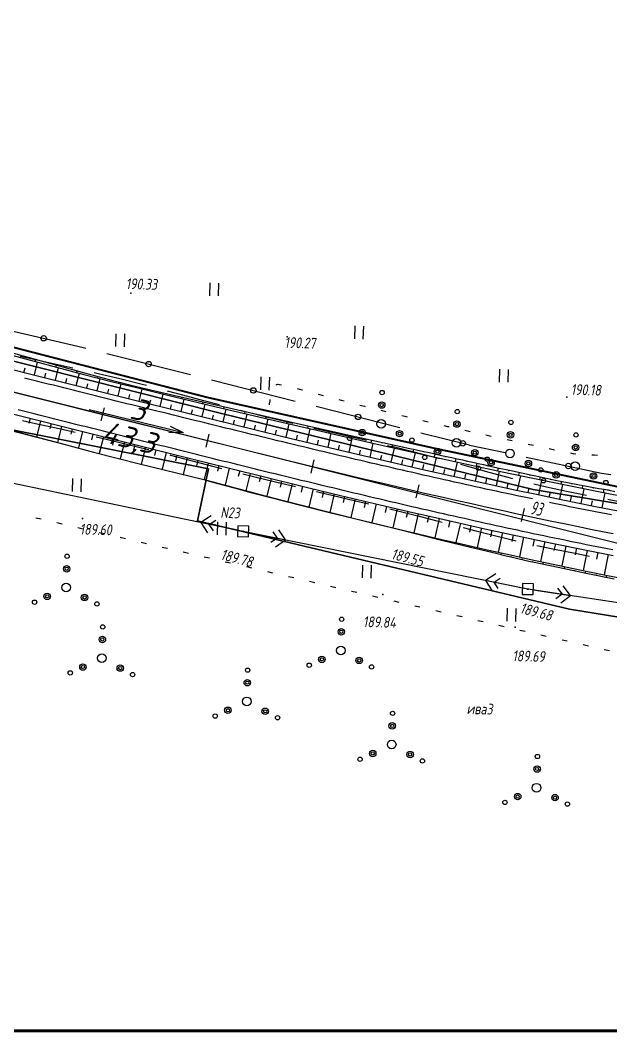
# Paper-space layout 'Лист2' of a CAD drawing. Header units: millimetres. Extents: x -640 to 409, y -3 to 287.
# Drawn here: x -530.8 to -421.4, y 0.9 to 188 of the extents above; entities that cross this region are included whole.
import ezdxf

# ---------------------------------------------------------------- set-up
doc = ezdxf.new("R2010")
doc.units = ezdxf.units.MM
doc.linetypes.add('CONTI', pattern=[0])
for name, color, linetype, lineweight in [('10', 1, 'Continuous', 35), ('КОПИЯ_ОСЬ_13_ОТКОСЫ', 7, 'Continuous', 30), ('КОПИЯ_ОСЬ_ГРАНИЦЫ_ПОЛОС', 7, 'Continuous', 30), ('ОСЬ_ВЕРХ_ПОКРЫТИЯ_ГРАНИЦЫ_ПОЛОС', 7, 'Continuous', 30), ('ОСЬ_ВЕРХ_ПОКРЫТИЯ_ОСЬ', 1, 'Continuous', 30), ('Уклоны ПЧ', 5, 'Continuous', 30)]:
    doc.layers.add(name, color=color, linetype=linetype, lineweight=lineweight)
for name, color, linetype in [('_Оформление', 7, 'Continuous'), ('_Ростелеком', 6, 'Continuous'), ('NAD_MDEFAULT', 7, 'CONTI'), ('PI_OTDEFAULT', 172, 'CONTI'), ('PI_TTDEFAULT', 5, 'CONTI'), ('PLN_O', 7, 'CONTI'), ('SIT_LDEFAULT', 7, 'CONTI'), ('USLZNDEFAULT', 7, 'CONTI'), ('ZAPSKDEFAULT', 7, 'CONTI'), ('КОПИЯ_ОСЬ_ТАНГЕНСЫ', 1, 'Continuous'), ('ОСЬ_ВЕРХ_ПОКРЫТИЯ_ПИКЕТЫ', 1, 'Continuous')]:
    doc.layers.add(name, color=color, linetype=linetype)
doc.styles.add('eskd', font='isocpeur.ttf', dxfattribs={"width": 1.2, "height": 2})
doc.styles.get("Standard").update_dxf_attribs({"font": 'isocpeui.ttf'})
doc.styles.add('ГОСТ', font='isocpeur.ttf', dxfattribs={"height": 4})
doc.linetypes.add('Связь', pattern='A,12.5,[130,ltypeshp.shx,S=1,R=-30,X=0,Y=0.9],1,[130,ltypeshp.shx,S=1,R=-30,X=0,Y=0.9],1,[130,ltypeshp.shx,S=1,R=-30,X=0,Y=0.9],4.5', length=19)

# ---------------------------------------------------------------- blocks, each defined once
blk = doc.blocks.new('BL_2011')
at = {"color": 0}
for p, q in [((0, 0), (0, 2.4)), ((1.6, 0), (1.6, 2.4))]:
    blk.add_line(p, q, dxfattribs=at)
blk = doc.blocks.new('BL_2010')
at = {"color": 0}
for centre, radius in [((0, 5.78), 0.4), ((0, 3.46), 0.6), ((0, 3.46), 0.3), ((0, 0), 0.8), ((-3.46, -1.74), 0.6), ((-3.46, -1.74), 0.3), ((3.46, -1.74), 0.6), ((3.46, -1.74), 0.3), ((-5.78, -2.88), 0.4), ((5.78, -2.88), 0.4)]:
    blk.add_circle(centre, radius, dxfattribs=at)
blk = doc.blocks.new('BL_27')
at = {"color": 0}
for p, q in [((1, 1), (-1, 1)), ((-1, 1), (-1, -1)), ((1, -1), (1, 1)), ((-1, -1), (1, -1))]:
    blk.add_line(p, q, dxfattribs=at)
blk.add_circle((0, 0), 0.1, dxfattribs=at)
blk = doc.blocks.new('*U58')
at = {"layer": 'КОПИЯ_ОСЬ_13_ОТКОСЫ'}
for points in [[(0, 0), (0.83, -7.87), (1.02, -9.96), (1.86, -27.85), (2.34, -42.64)], [(0, 0), (0.73, -7.88), (0.89, -9.97), (1.78, -27.85), (2.34, -42.64)], [(0.37, -3.98), (0.42, -3.98)], [(0.55, -5.97), (0.57, -5.97)], [(0.74, -7.97), (0.83, -7.96)], [(0.89, -9.96), (0.92, -9.96)], [(0.99, -11.96), (1.12, -11.95)], [(1.09, -13.96), (1.13, -13.95)], [(1.19, -15.95), (1.3, -15.95)], [(1.29, -17.95), (1.32, -17.95)], [(1.39, -19.95), (1.49, -19.94)], [(1.48, -21.95), (1.52, -21.94)], [(1.58, -23.94), (1.68, -23.94)], [(1.68, -25.94), (1.71, -25.94)], [(1.78, -27.94), (1.86, -27.93)], [(1.86, -29.94), (1.89, -29.94)], [(1.93, -31.94), (1.99, -31.93)], [(2.01, -33.93), (2.03, -33.93)], [(2.09, -35.93), (2.12, -35.93)], [(2.16, -37.93), (2.18, -37.93)], [(2.24, -39.93), (2.26, -39.93)], [(2.32, -41.93), (2.32, -41.93)]]:
    blk.add_lwpolyline(points, dxfattribs=at)
blk = doc.blocks.new('*U59')
at = {"layer": 'КОПИЯ_ОСЬ_13_ОТКОСЫ'}
blk.add_lwpolyline([(0, 0), (0.04, -0.8), (0.06, -1.8)], dxfattribs=at)
blk.add_lwpolyline([(0, 0), (0.04, -0.8), (0.06, -1.8)], dxfattribs=at)
blk = doc.blocks.new('*U60')
at = {"layer": 'КОПИЯ_ОСЬ_13_ОТКОСЫ'}
for points in [[(0, 0), (0.04, -0.8), (0.06, -1.8)], [(0, 0), (0.06, -1.8)]]:
    blk.add_lwpolyline(points, dxfattribs=at)
blk = doc.blocks.new('Стрелка')
at = {"layer": 'Уклоны ПЧ', "ltscale": 2}
for points in [[(-0.02, -0.05), (-0.02, 17.97)], [(-0.02, -0.05), (-0.58, 2.62)], [(-0.02, -0.05), (0.53, 2.62)]]:
    blk.add_lwpolyline(points, dxfattribs=at)

psp = doc.layouts.new('Лист2')

# ---------------------------------------------------------------- linework, layer by layer
at = {"layer": '10'}
for points in [[(155.76, 141.34), (141.62, 139.09), (140.47, 149.17), (88.15, 142.24), (-26.82, 123.3), (-26.31, 113.57), (-97.37, 100.2), (-188.74, 82.9), (-234.81, 79.09), (-245.24, 79.44), (-320.53, 81.96), (-435.81, 101.08), (-493.52, 115.13), (-570.05, 134.4), (-567.93, 143.52), (-601.29, 151.53)], [(-224.96, 59.06), (-224.32, 64.55), (-224.77, 64.61), (-225.41, 59.03), (-234.23, 58.14), (-328.07, 62.53), (-379.16, 70.82), (-377.34, 76.02), (-377.76, 76.17), (-379.62, 70.9), (-429.05, 78.91), (-429.05, 78.91), (-497.96, 95.26), (-495.93, 104.91), (-533.78, 112.44), (-596.38, 130.21), (-605.84, 132.34)], [(-605.84, 132.34), (-596.38, 130.21), (-533.78, 112.44), (-495.93, 104.91), (-497.96, 95.26), (-429.05, 78.91), (-429.05, 78.91), (-379.62, 70.9), (-377.76, 76.17), (-377.34, 76.02), (-379.16, 70.82), (-328.07, 62.53), (-234.23, 58.14), (-225.41, 59.03), (-224.77, 64.61), (-224.32, 64.55), (-224.96, 59.06), (-176.45, 63.92)]]:
    psp.add_lwpolyline(points, dxfattribs=at)
at = {"layer": '_Оформление', "lineweight": 70, "ltscale": 200}
psp.add_lwpolyline([(409.22, 286.78), (-640.2, 286.78), (-640.2, 0.9), (409.22, 0.9)], close=True, dxfattribs=at)
at = {"layer": '_Ростелеком', "color": 5, "linetype": 'Связь', "const_width": 0.35}
psp.add_lwpolyline([(-184.06, 88.92), (-239.6, 82.61), (-274.54, 83.13), (-304.23, 85.6), (-339.2, 89.43), (-381.28, 94.92), (-419.03, 101.37), (-453.53, 108.6), (-496.16, 118.14), (-534.03, 127.92), (-569.25, 137.86), (-601.82, 149.28)], dxfattribs=at)
at = {"layer": 'PI_TTDEFAULT', "color": 5}
for p in [(-510.27, 137.44, 190.34), (-481.34, 129.36, 190.27), (-429.57, 118.15, 190.18), (-519.23, 95.69, 189.6), (-489.49, 93.33, 189.78), (-436.78, 82.65, 189.68), (-463.62, 81.67, 189.84), (-439.12, 75.58, 189.69)]:
    psp.add_point(p, dxfattribs=at)
at = {"layer": 'PLN_O'}
for p, q in [((-534.23, 130.87), (-520.11, 127.63)), ((-520.11, 127.62), (-518.63, 127.25)), ((-514.76, 126.27), (-499.24, 122.36)), ((-495.36, 121.38), (-479.84, 117.46)), ((-475.97, 116.49), (-460.45, 112.57)), ((-456.58, 111.6), (-447.56, 109.33)), ((-447.56, 109.32), (-441, 107.93)), ((-437.1, 107.1), (-423.14, 104.14)), ((-423.15, 104.13), (-421.42, 103.85))]:
    psp.add_line(p, q, dxfattribs=at)
for centre in [(-526.43, 129.08), (-507, 124.31), (-487.6, 119.42), (-468.21, 114.53), (-448.82, 109.64), (-429.28, 105.44)]:
    psp.add_circle(centre, 0.5, dxfattribs=at)
at = {"layer": 'SIT_LDEFAULT', "color": 7}
for p, q in [((-529.35, 125.4), (-530.78, 125.71)), ((-524.95, 124.43), (-529.35, 125.4)), ((-521.01, 123.55), (-524.95, 124.43)), ((-516.35, 122.5), (-517.11, 122.67)), ((-512.33, 121.55), (-516.35, 122.5)), ((-508.43, 120.58), (-512.33, 121.55)), ((-507.39, 120.31), (-508.43, 120.57)), ((-483.38, 120.44), (-483.11, 120.57)), ((-483.11, 120.56), (-482.41, 120.45)), ((-479.51, 119.77), (-478.61, 119.55)), ((-500.66, 118.56), (-503.51, 119.32)), ((-496.77, 117.53), (-500.66, 118.56)), ((-478.61, 119.55), (-478.53, 119.52)), ((-475.63, 118.75), (-474.66, 118.49)), ((-493.86, 116.75), (-496.77, 117.53)), ((-484.62, 116.74), (-484.59, 116.95)), ((-484.59, 116.95), (-484.52, 117.49)), ((-484.52, 117.49), (-484.48, 117.73)), ((-471.76, 117.72), (-471.36, 117.61)), ((-471.35, 117.62), (-470.79, 117.47)), ((-467.89, 116.72), (-467.05, 116.51)), ((-467.05, 116.51), (-466.91, 116.48)), ((-489.03, 115.48), (-489.98, 115.74)), ((-485.17, 114.5), (-489.03, 115.48)), ((-481.27, 113.55), (-485.17, 114.5)), ((-464.02, 115.76), (-463.05, 115.52)), ((-460.13, 114.8), (-459.55, 114.65)), ((-459.55, 114.65), (-459.15, 114.55)), ((-530.36, 113.85), (-527.97, 113.33)), ((-527.97, 113.32), (-523.57, 112.38)), ((-523.57, 112.39), (-520.59, 111.73)), ((-480.28, 113.32), (-481.27, 113.55)), ((-473.32, 111.68), (-476.39, 112.4)), ((-456.22, 113.86), (-455.25, 113.63)), ((-452.34, 112.93), (-451.65, 112.77)), ((-451.64, 112.78), (-451.37, 112.72)), ((-516.69, 110.84), (-515.13, 110.48)), ((-515.13, 110.48), (-511.09, 109.51)), ((-469.37, 110.76), (-473.32, 111.68)), ((-466.65, 110.13), (-469.37, 110.76)), ((-448.44, 112.05), (-447.46, 111.83)), ((-444.53, 111.2), (-443.55, 110.99)), ((-511.09, 109.5), (-507.03, 108.48)), ((-461.69, 108.95), (-462.76, 109.2)), ((-458.06, 108.06), (-461.69, 108.96)), ((-440.63, 110.35), (-439.65, 110.14)), ((-436.72, 109.51), (-436.7, 109.5)), ((-436.7, 109.5), (-435.73, 109.3)), ((-432.81, 108.67), (-431.83, 108.46)), ((-507.03, 108.48), (-506.98, 108.47)), ((-503.1, 107.48), (-502.97, 107.44)), ((-502.97, 107.44), (-498.92, 106.4)), ((-454.51, 107.14), (-458.06, 108.06)), ((-453.05, 106.75), (-454.51, 107.14)), ((-428.88, 107.85), (-428.29, 107.72)), ((-428.29, 107.73), (-427.9, 107.68)), ((-424.92, 107.51), (-424.51, 107.5)), ((-424.51, 107.49), (-423.9, 107.47)), ((-489.49, 93.33), (-546.99, 105.29)), ((-498.92, 106.39), (-494.93, 105.35)), ((-494.92, 105.36), (-493.42, 104.97)), ((-447.46, 105.21), (-449.2, 105.7)), ((-443.93, 104.23), (-447.46, 105.21)), ((-489.55, 103.98), (-487.11, 103.37)), ((-487.11, 103.37), (-483.26, 102.43)), ((-440.4, 103.28), (-443.93, 104.23)), ((-439.55, 103.06), (-440.4, 103.28)), ((-483.26, 102.43), (-479.83, 101.62)), ((-433.3, 101.52), (-435.67, 102.08)), ((-429.62, 100.72), (-433.3, 101.52)), ((-475.94, 100.7), (-475.42, 100.58)), ((-475.42, 100.58), (-471.5, 99.66)), ((-471.51, 99.65), (-467.67, 98.75)), ((-425.9, 99.96), (-429.62, 100.72)), ((-421.69, 99.15), (-421.98, 99.21)), ((-417.55, 98.37), (-421.69, 99.15)), ((-467.67, 98.77), (-466.19, 98.41)), ((-462.31, 97.48), (-460.36, 97.01)), ((-527.87, 95.85), (-526.89, 95.63)), ((-495.43, 96.2), (-497.32, 94.96)), ((-495.76, 94.64), (-494.58, 95.41)), ((-460.36, 97.01), (-456.87, 96.14)), ((-456.87, 96.14), (-453.38, 95.24)), ((-523.97, 94.96), (-523, 94.73)), ((-520.08, 94.05), (-519.1, 93.82)), ((-490.47, 93.54), (-497.32, 94.96)), ((-497.32, 94.96), (-496.08, 93.07)), ((-494.98, 93.46), (-495.76, 94.64)), ((-481.65, 91.75), (-482.9, 93.63)), ((-453.38, 95.24), (-452.62, 95.04)), ((-448.74, 94.03), (-446.42, 93.43)), ((-516.17, 93.14), (-515.2, 92.92)), ((-512.28, 92.24), (-511.3, 92.02)), ((-436.78, 82.65), (-489.49, 93.33)), ((-488.51, 93.13), (-481.65, 91.75)), ((-483.22, 92.06), (-484.39, 91.28)), ((-484, 93.24), (-483.22, 92.06)), ((-483.53, 90.49), (-481.65, 91.75)), ((-446.42, 93.43), (-442.93, 92.55)), ((-442.93, 92.55), (-439.43, 91.7)), ((-439.43, 91.7), (-439.03, 91.61)), ((-508.39, 91.34), (-507.41, 91.11)), ((-504.48, 90.44), (-503.5, 90.21)), ((-435.13, 90.74), (-432.16, 90.11)), ((-432.17, 90.1), (-428.02, 89.29)), ((-500.59, 89.53), (-499.61, 89.31)), ((-496.69, 88.63), (-495.72, 88.41)), ((-428.02, 89.29), (-425.33, 88.77)), ((-492.8, 87.72), (-491.82, 87.5)), ((-488.9, 86.81), (-487.92, 86.58)), ((-485, 85.91), (-484.03, 85.69)), ((-481.11, 85), (-480.13, 84.78)), ((-442.73, 85.49), (-444.62, 84.24)), ((-437.76, 82.85), (-444.62, 84.24)), ((-444.62, 84.24), (-443.37, 82.35)), ((-443.04, 83.92), (-441.87, 84.7)), ((-477.22, 84.1), (-476.24, 83.87)), ((-473.31, 83.19), (-472.34, 82.96)), ((-442.27, 82.74), (-443.04, 83.92)), ((-378.48, 73.83), (-436.78, 82.65)), ((-435.79, 82.5), (-428.87, 81.45)), ((-431.29, 82.83), (-430.45, 81.69)), ((-428.87, 81.45), (-430.21, 83.27)), ((-469.42, 82.28), (-468.44, 82.06)), ((-465.52, 81.38), (-464.55, 81.16)), ((-461.62, 80.48), (-460.64, 80.25)), ((-430.45, 81.69), (-431.58, 80.85)), ((-430.69, 80.11), (-428.87, 81.45)), ((-457.72, 79.58), (-456.75, 79.35)), ((-453.83, 78.68), (-452.85, 78.46)), ((-449.93, 77.78), (-448.96, 77.56)), ((-446.03, 76.87), (-445.05, 76.64)), ((-442.14, 75.97), (-441.16, 75.74)), ((-438.24, 75.07), (-437.26, 74.84)), ((-434.34, 74.17), (-433.37, 73.95)), ((-430.45, 73.27), (-430.41, 73.26)), ((-430.41, 73.26), (-429.47, 73.06)), ((-426.55, 72.38), (-425.57, 72.17)), ((-422.65, 71.5), (-421.67, 71.29))]:
    psp.add_line(p, q, dxfattribs=at)
at = {"layer": 'КОПИЯ_ОСЬ_13_ОТКОСЫ'}
for points in [[(-602.84, 145), (-599.47, 144.17), (-589.1, 141.61), (-560.12, 133.85), (-550.57, 130.81), (-533.28, 126.18), (-518.97, 122.4), (-513.93, 121.09), (-509.27, 119.94), (-502.47, 118.29), (-494.5, 116.4), (-484.49, 114.05), (-475.06, 111.86), (-466.03, 109.79), (-457.28, 107.81), (-451.94, 106.62), (-448.05, 105.77), (-441.24, 104.3), (-436.19, 103.24), (-429.47, 101.86), (-422.75, 100.52), (-418.37, 99.67)], [(-602.84, 145), (-599.47, 144.17), (-589.1, 141.61), (-560.12, 133.85), (-550.57, 130.81), (-533.28, 126.18), (-518.97, 122.4), (-513.93, 121.09), (-509.27, 119.94), (-502.47, 118.29), (-494.5, 116.4), (-484.49, 114.05), (-475.06, 111.86), (-466.03, 109.79), (-457.28, 107.81), (-451.94, 106.62), (-448.05, 105.77), (-441.24, 104.3), (-436.19, 103.24), (-429.47, 101.86), (-422.75, 100.52), (-418.37, 99.67)], [(-603.62, 141.69), (-600.29, 140.86), (-560.84, 130.99), (-551.26, 128.07), (-509.83, 117.7), (-491.39, 113.16), (-482.17, 110.92), (-475.67, 109.36), (-468.09, 107.56), (-462.26, 106.2), (-456.24, 104.82), (-450.6, 103.54), (-444.76, 102.25), (-438.91, 100.99), (-435.5, 100.27), (-430.62, 99.25), (-424.53, 98.02), (-418.42, 96.83)], [(-605.7, 132.93), (-602.47, 132.13), (-563.02, 122.25), (-553.2, 120.31), (-497.03, 106.25), (-486.05, 103.54), (-477.58, 101.47), (-471.45, 99.99), (-464.13, 98.25), (-458.08, 96.84), (-453.88, 95.88), (-448.5, 94.66), (-443.6, 93.58), (-438.7, 92.51), (-432.31, 91.16), (-425.92, 89.84), (-421, 88.86)], [(-533.16, 126.65), (-518.9, 122.69), (-513.88, 121.31), (-509.22, 120.17), (-502.4, 118.57), (-495.59, 116.98), (-485.37, 114.65), (-478.07, 113), (-469.31, 111.05), (-458.61, 108.7), (-457.64, 108.48), (-456.66, 108.27), (-454.72, 107.85), (-453.75, 107.62), (-452.78, 107.41), (-451.81, 107.2), (-450.83, 106.99), (-449.86, 106.76), (-448.89, 106.55), (-447.92, 106.34), (-446.95, 106.13), (-445.98, 105.91), (-445.01, 105.7), (-444.04, 105.49), (-442.1, 105.06), (-440.15, 104.64), (-438.21, 104.22), (-436.27, 103.81), (-435.29, 103.61), (-431.41, 102.78), (-429.46, 102.4), (-428.49, 102.2), (-427.52, 102), (-425.57, 101.62), (-424.59, 101.45), (-423.61, 101.29), (-422.63, 101.13), (-422.36, 101.09), (-422.1, 101.04), (-421.92, 101.01), (-421.74, 100.97), (-420.69, 100.72)], [(-529.89, 125.74), (-529.93, 125.59)], [(-530.09, 122.77), (-529.89, 123.58)], [(-528.15, 122.29), (-527.56, 124.67)], [(-527.96, 125.2), (-528.07, 124.81)], [(-526.03, 124.67), (-526.07, 124.54)], [(-524.27, 121.32), (-523.69, 123.65)], [(-524.11, 124.13), (-524.2, 123.79)], [(-522.18, 123.6), (-522.21, 123.48)], [(-526.21, 121.8), (-526.01, 122.6)], [(-522.33, 120.83), (-522.14, 121.61)], [(-520.39, 120.34), (-519.82, 122.63)], [(-520.25, 123.06), (-520.33, 122.76)], [(-518.32, 122.53), (-518.35, 122.43)], [(-516.51, 119.37), (-515.95, 121.62)], [(-516.4, 122), (-516.46, 121.75)], [(-518.45, 119.86), (-518.26, 120.62)], [(-514.47, 121.47), (-514.49, 121.39)], [(-512.63, 118.4), (-512.07, 120.63)], [(-512.53, 120.98), (-512.58, 120.76)], [(-510.58, 120.51), (-510.6, 120.43)], [(-508.64, 120.04), (-508.7, 119.8)], [(-514.57, 118.89), (-514.38, 119.64)], [(-510.69, 117.92), (-510.5, 118.66)], [(-508.75, 117.43), (-508.2, 119.68)], [(-506.69, 119.58), (-506.71, 119.5)], [(-504.87, 116.48), (-504.31, 118.74)], [(-504.75, 119.12), (-504.81, 118.86)], [(-502.8, 118.66), (-502.82, 118.57)], [(-500.85, 118.21), (-500.92, 117.92)], [(-506.81, 116.96), (-506.62, 117.7)], [(-502.92, 116), (-502.74, 116.75)], [(-500.98, 115.52), (-500.42, 117.8)], [(-498.9, 117.75), (-498.93, 117.66)], [(-497.1, 114.57), (-496.53, 116.88)], [(-496.96, 117.3), (-497.03, 117)], [(-495.01, 116.85), (-495.03, 116.75)], [(-493.06, 116.41), (-493.13, 116.07)], [(-528.94, 114.24), (-529.18, 113.28)], [(-499.04, 115.04), (-498.85, 115.81)], [(-495.16, 114.09), (-494.97, 114.86)], [(-493.21, 113.61), (-492.64, 115.96)], [(-491.11, 115.96), (-491.13, 115.85)], [(-489.33, 112.66), (-488.75, 115.05)], [(-489.16, 115.52), (-489.24, 115.16)], [(-487.21, 115.07), (-487.23, 114.95)], [(-485.44, 111.72), (-484.85, 114.14)], [(-485.26, 114.63), (-485.34, 114.25)], [(-483.31, 114.19), (-483.34, 114.06)], [(-536.54, 113.13), (-522.23, 109.37), (-517.21, 108.01), (-512.56, 106.83), (-508.68, 105.86), (-497.01, 102.99), (-496.05, 102.73), (-486.35, 100.18), (-476.65, 97.66), (-473.73, 96.93), (-465.93, 95.01), (-458.11, 93.13), (-452.73, 91.86), (-449.3, 91.07), (-444.89, 90.06), (-439.97, 88.97), (-436.53, 88.22), (-432.1, 87.27), (-428.65, 86.54), (-422.96, 85.38), (-417.27, 84.26)], [(-527, 113.76), (-527.74, 110.82)], [(-525.06, 113.27), (-525.31, 112.29)], [(-523.12, 112.78), (-523.87, 109.81)], [(-521.18, 112.3), (-521.43, 111.31)], [(-491.27, 113.13), (-491.08, 113.92)], [(-487.38, 112.19), (-487.19, 112.98)], [(-481.55, 110.77), (-480.96, 113.23)], [(-481.36, 113.75), (-481.45, 113.34)], [(-479.41, 113.31), (-479.44, 113.17)], [(-477.66, 109.84), (-477.07, 112.33)], [(-477.45, 112.87), (-477.55, 112.44)], [(-475.5, 112.43), (-475.53, 112.29)], [(-519.24, 111.81), (-520, 108.77)], [(-517.3, 111.33), (-517.55, 110.31)], [(-515.36, 110.84), (-516.14, 107.74)], [(-483.5, 111.24), (-483.3, 112.05)], [(-479.61, 110.3), (-479.41, 111.12)], [(-473.77, 108.91), (-473.18, 111.43)], [(-473.55, 112), (-473.65, 111.54)], [(-471.6, 111.56), (-471.63, 111.41)], [(-469.88, 107.99), (-469.28, 110.53)], [(-469.65, 111.12), (-469.75, 110.64)], [(-467.69, 110.7), (-467.73, 110.53)], [(-513.42, 110.36), (-513.68, 109.32)], [(-511.48, 109.87), (-512.26, 106.75)], [(-509.54, 109.39), (-509.8, 108.35)], [(-507.6, 108.9), (-508.38, 105.78)], [(-475.72, 109.37), (-475.52, 110.2)], [(-471.83, 108.45), (-471.63, 109.29)], [(-465.99, 107.07), (-465.39, 109.64)], [(-465.74, 110.27), (-465.85, 109.75)], [(-463.79, 109.84), (-463.82, 109.67)], [(-462.09, 106.16), (-461.49, 108.76)], [(-461.83, 109.41), (-461.95, 108.87)], [(-459.88, 108.98), (-459.92, 108.8)], [(-457.93, 108.55), (-458.05, 107.99)], [(-505.66, 108.42), (-505.92, 107.38)], [(-503.72, 107.93), (-504.5, 104.83)], [(-501.78, 107.44), (-502.04, 106.41)], [(-499.84, 106.96), (-500.61, 103.87)], [(-467.94, 107.52), (-467.74, 108.37)], [(-464.04, 106.61), (-463.84, 107.47)], [(-458.19, 105.27), (-457.59, 107.88)], [(-455.97, 108.12), (-456.01, 107.93)], [(-454.29, 104.38), (-453.7, 107.01)], [(-454.02, 107.69), (-454.15, 107.12)], [(-452.07, 107.26), (-452.11, 107.07)], [(-450.11, 106.82), (-450.25, 106.25)], [(-497.9, 106.47), (-498.16, 105.44)], [(-495.96, 105.99), (-496.72, 102.91)], [(-494.02, 105.51), (-494.27, 104.48)], [(-492.08, 105.03), (-492.85, 101.89)], [(-460.14, 105.71), (-459.94, 106.58)], [(-456.24, 104.82), (-456.04, 105.69)], [(-452.34, 103.94), (-452.14, 104.82)], [(-450.39, 103.5), (-449.8, 106.16)], [(-448.16, 106.4), (-448.2, 106.21)], [(-446.49, 102.63), (-445.9, 105.31)], [(-446.21, 105.96), (-446.34, 105.4)], [(-444.25, 105.54), (-444.29, 105.35)], [(-442.3, 105.1), (-442.42, 104.56)], [(-490.13, 104.55), (-490.39, 103.5)], [(-488.19, 104.07), (-488.98, 100.87)], [(-486.25, 103.59), (-486.51, 102.52)], [(-484.31, 103.11), (-485.1, 99.86)], [(-448.44, 103.07), (-448.24, 103.95)], [(-444.53, 102.2), (-444.34, 103.1)], [(-442.58, 101.78), (-442, 104.47)], [(-440.35, 104.68), (-440.38, 104.5)], [(-438.67, 100.94), (-438.1, 103.64)], [(-438.39, 104.25), (-438.51, 103.73)], [(-436.44, 103.84), (-436.47, 103.67)], [(-434.48, 103.44), (-434.59, 102.91)], [(-432.52, 103.02), (-432.56, 102.84)], [(-496.05, 102.72), (-495.08, 102.47), (-484.9, 99.8), (-478.39, 98.12), (-473.73, 96.93), (-465.93, 95.01), (-458.11, 93.13), (-452.73, 91.86), (-449.3, 91.07), (-444.89, 90.06), (-439.97, 88.97), (-436.53, 88.22), (-432.1, 87.27), (-428.65, 86.54), (-422.96, 85.38), (-417.27, 84.26)], [(-496.05, 102.72), (-490.25, 101.13), (-488.31, 100.61), (-487.34, 100.35), (-478.4, 98.08), (-473.73, 96.91), (-463.98, 94.52), (-462.03, 94.05), (-461.05, 93.81), (-452.76, 91.73), (-447.39, 90.41), (-443.47, 89.46), (-440.53, 88.76), (-439.36, 88.48), (-436.61, 87.85), (-435.62, 87.63), (-431.19, 86.69), (-426, 85.62), (-420.81, 84.58)], [(-492.19, 101.66), (-492.18, 101.71)], [(-490.26, 101.14), (-490.26, 101.15)], [(-482.37, 102.64), (-482.63, 101.55)], [(-480.42, 102.16), (-481.23, 98.85)], [(-478.48, 101.69), (-478.75, 100.58)], [(-476.54, 101.22), (-477.35, 97.84)], [(-440.62, 101.36), (-440.43, 102.25)], [(-436.71, 100.52), (-436.52, 101.42)], [(-434.75, 100.11), (-434.19, 102.82)], [(-430.84, 99.3), (-430.27, 102.02)], [(-430.56, 102.61), (-430.66, 102.1)], [(-428.6, 102.22), (-428.64, 102.05)], [(-426.92, 98.5), (-426.37, 101.23)], [(-426.64, 101.83), (-426.74, 101.31)], [(-424.67, 101.47), (-424.7, 101.29)], [(-422.7, 101.14), (-422.81, 100.53)], [(-488.33, 100.61), (-488.31, 100.69)], [(-486.39, 100.11), (-486.39, 100.14)], [(-484.46, 99.62), (-484.44, 99.68)], [(-482.52, 99.13), (-482.51, 99.15)], [(-474.59, 100.75), (-474.86, 99.62)], [(-472.65, 100.28), (-473.47, 96.86)], [(-470.7, 99.81), (-470.97, 98.67)], [(-468.76, 99.35), (-469.58, 95.9)], [(-432.8, 99.7), (-432.61, 100.61)], [(-428.88, 98.9), (-428.69, 99.81)], [(-423, 97.72), (-422.46, 100.46)], [(-480.58, 98.64), (-480.57, 98.68)], [(-478.64, 98.14), (-478.64, 98.16)], [(-476.7, 97.66), (-476.69, 97.69)], [(-466.81, 98.89), (-467.08, 97.74)], [(-464.86, 98.43), (-465.69, 94.95)], [(-462.92, 97.97), (-463.19, 96.81)], [(-460.97, 97.52), (-461.79, 94.01)], [(-424.96, 98.11), (-424.78, 99.02)], [(-474.76, 97.17), (-474.76, 97.18)], [(-472.82, 96.69), (-472.82, 96.7)], [(-470.88, 96.21), (-470.88, 96.22)], [(-468.93, 95.74), (-468.93, 95.74)], [(-459.02, 97.06), (-459.3, 95.89)], [(-457.07, 96.61), (-457.89, 93.07)], [(-455.12, 96.16), (-455.4, 94.98)], [(-453.17, 95.72), (-453.98, 92.15)], [(-466.99, 95.26), (-466.99, 95.26)], [(-465.05, 94.79), (-465.05, 94.79)], [(-463.1, 94.31), (-463.1, 94.32)], [(-461.16, 93.84), (-461.16, 93.85)], [(-451.22, 95.28), (-451.49, 94.09)], [(-449.27, 94.84), (-450.08, 91.25)], [(-447.32, 94.4), (-447.59, 93.2)], [(-445.37, 93.97), (-446.17, 90.35)], [(-443.42, 93.54), (-443.68, 92.33)], [(-459.22, 93.36), (-459.22, 93.36)], [(-457.28, 92.87), (-457.27, 92.93)], [(-455.34, 92.38), (-455.34, 92.4)], [(-453.4, 91.9), (-453.37, 92.01)], [(-441.46, 93.11), (-442.25, 89.48)], [(-439.51, 92.69), (-439.77, 91.47)], [(-437.55, 92.26), (-438.33, 88.61)], [(-435.6, 91.85), (-435.85, 90.63)], [(-451.46, 91.41), (-451.45, 91.45)], [(-449.52, 90.93), (-449.48, 91.11)], [(-447.58, 90.45), (-447.56, 90.51)], [(-445.63, 89.98), (-445.58, 90.22)], [(-433.64, 91.44), (-434.41, 87.76)], [(-431.68, 91.03), (-431.94, 89.8)], [(-429.72, 90.62), (-430.48, 86.93)], [(-427.76, 90.22), (-428.02, 88.99)], [(-425.8, 89.82), (-426.55, 86.11)], [(-443.69, 89.51), (-443.67, 89.59)], [(-441.74, 89.05), (-441.67, 89.35)], [(-439.8, 88.59), (-439.78, 88.69)], [(-437.85, 88.13), (-437.77, 88.49)], [(-423.84, 89.43), (-424.09, 88.19)], [(-421.88, 89.04), (-422.62, 85.31)], [(-435.9, 87.69), (-435.87, 87.81)], [(-433.94, 87.27), (-433.87, 87.64)], [(-431.99, 86.86), (-431.96, 86.98)], [(-430.03, 86.45), (-429.95, 86.82)], [(-428.07, 86.04), (-428.05, 86.17)], [(-426.11, 85.64), (-426.04, 86.01)], [(-424.15, 85.24), (-424.13, 85.37)], [(-422.19, 84.85), (-422.12, 85.21)]]:
    psp.add_lwpolyline(points, dxfattribs=at)
at = {"layer": 'КОПИЯ_ОСЬ_ГРАНИЦЫ_ПОЛОС'}
for points in [[(-435.94, 99.34), (-436.81, 99.52), (-437.78, 99.73), (-438.74, 99.93), (-439.71, 100.14), (-440.68, 100.35), (-441.65, 100.55), (-442.61, 100.76), (-443.58, 100.97), (-444.55, 101.18), (-445.51, 101.39), (-446.48, 101.61), (-447.44, 101.82), (-448.41, 102.03), (-449.38, 102.25), (-450.34, 102.46), (-451.31, 102.68), (-452.27, 102.89), (-453.24, 103.11), (-454.2, 103.33), (-455.17, 103.55), (-456.13, 103.77), (-457.1, 103.99), (-458.06, 104.21), (-459.03, 104.43), (-459.99, 104.65), (-460.96, 104.87), (-461.92, 105.09), (-462.89, 105.32), (-463.85, 105.54), (-464.82, 105.77), (-465.78, 105.99), (-466.74, 106.22), (-467.71, 106.44), (-468.67, 106.67), (-469.63, 106.9), (-470.6, 107.12), (-471.56, 107.35), (-472.53, 107.58), (-473.49, 107.81), (-474.45, 108.04), (-475.42, 108.27), (-476.38, 108.5), (-477.34, 108.73), (-478.31, 108.96), (-479.27, 109.19), (-480.23, 109.42), (-481.2, 109.66), (-482.16, 109.89), (-483.12, 110.12), (-484.08, 110.35), (-485.05, 110.59), (-486.01, 110.82), (-486.97, 111.06), (-487.94, 111.29), (-488.9, 111.53), (-489.86, 111.76), (-490.82, 112), (-491.79, 112.23), (-492.75, 112.47), (-493.71, 112.7), (-494.67, 112.94), (-495.64, 113.17), (-496.6, 113.41), (-497.56, 113.65), (-498.52, 113.88), (-499.49, 114.12), (-500.45, 114.36), (-501.41, 114.59), (-502.38, 114.83), (-503.34, 115.07), (-504.3, 115.31), (-505.26, 115.54), (-506.23, 115.78), (-507.19, 116.02), (-508.15, 116.26), (-509.11, 116.49), (-510.08, 116.73), (-511.05, 116.97), (-512.02, 117.22), (-512.99, 117.46), (-513.95, 117.7), (-514.92, 117.94), (-515.89, 118.19), (-516.86, 118.43), (-517.83, 118.67), (-518.8, 118.92), (-519.77, 119.16), (-520.74, 119.4), (-521.71, 119.64), (-522.68, 119.89), (-523.65, 120.13), (-524.62, 120.37), (-525.59, 120.61), (-526.56, 120.86), (-527.53, 121.1), (-528.49, 121.34), (-529.46, 121.58), (-529.94, 121.7)], [(-421.31, 96.37), (-422.28, 96.56), (-423.25, 96.75), (-424.22, 96.94), (-425.19, 97.13), (-426.16, 97.33), (-427.13, 97.52), (-428.1, 97.72), (-429.07, 97.91), (-430.03, 98.11), (-431, 98.31), (-431.97, 98.51), (-432.79, 98.68)]]:
    psp.add_lwpolyline(points, dxfattribs=at)
at = {"layer": 'КОПИЯ_ОСЬ_ТАНГЕНСЫ'}
psp.add_line((-604.66, 137.32), (-409.13, 88.37), dxfattribs=at)
at = {"layer": 'ОСЬ_ВЕРХ_ПОКРЫТИЯ_ГРАНИЦЫ_ПОЛОС'}
for points in [[(-603.62, 141.69), (-600.29, 140.86), (-560.84, 130.99), (-551.26, 128.07), (-509.83, 117.7), (-491.39, 113.16), (-482.17, 110.92), (-475.67, 109.36), (-468.09, 107.56), (-462.26, 106.2), (-456.24, 104.82), (-450.6, 103.54), (-444.76, 102.25), (-438.91, 100.99), (-435.5, 100.27), (-430.62, 99.25), (-424.53, 98.02), (-418.42, 96.83)], [(-605.7, 132.93), (-602.47, 132.13), (-563.02, 122.25), (-553.2, 120.31), (-497.03, 106.25), (-486.05, 103.54), (-477.58, 101.47), (-471.45, 99.99), (-464.13, 98.25), (-458.08, 96.84), (-453.88, 95.88), (-448.5, 94.66), (-443.6, 93.58), (-438.7, 92.51), (-432.31, 91.16), (-425.92, 89.84), (-421, 88.86)], [(-421.05, 89.89), (-422.03, 90.09), (-423.02, 90.28), (-424, 90.48), (-424.99, 90.68), (-425.97, 90.87), (-426.95, 91.07), (-427.93, 91.27), (-428.92, 91.47), (-429.9, 91.68), (-430.88, 91.88), (-431.86, 92.08), (-432.84, 92.29), (-433.82, 92.49), (-434.8, 92.7), (-435.78, 92.91), (-436.76, 93.12), (-437.74, 93.33), (-438.72, 93.54), (-439.7, 93.75), (-440.68, 93.96), (-441.66, 94.18), (-442.64, 94.39), (-443.62, 94.6), (-444.6, 94.82), (-445.58, 95.04), (-446.56, 95.25), (-447.53, 95.47), (-448.51, 95.69), (-449.49, 95.91), (-450.47, 96.13), (-451.44, 96.35), (-452.42, 96.57), (-453.4, 96.79), (-454.37, 97.02), (-455.35, 97.24), (-456.33, 97.46), (-457.3, 97.69), (-458.28, 97.91), (-459.25, 98.14), (-460.23, 98.37), (-461.2, 98.59), (-462.18, 98.82), (-463.15, 99.05), (-464.13, 99.28), (-465.1, 99.51), (-466.08, 99.74), (-467.05, 99.97), (-468.03, 100.2), (-469, 100.43), (-469.97, 100.67), (-470.95, 100.9), (-471.92, 101.13), (-472.89, 101.37), (-473.87, 101.6), (-474.84, 101.83), (-475.81, 102.07), (-476.79, 102.31), (-477.76, 102.54), (-478.73, 102.78), (-479.7, 103.01), (-480.68, 103.25), (-481.65, 103.49), (-482.62, 103.73), (-483.59, 103.96), (-484.56, 104.2), (-485.54, 104.44), (-486.51, 104.68), (-487.48, 104.92), (-488.45, 105.16), (-489.42, 105.4), (-490.39, 105.64), (-491.36, 105.88), (-492.33, 106.12), (-493.3, 106.36), (-494.28, 106.6), (-495.25, 106.84), (-496.22, 107.08), (-497.19, 107.33), (-498.16, 107.57), (-499.13, 107.81), (-500.1, 108.05), (-501.07, 108.29), (-502.04, 108.54), (-503.01, 108.78), (-503.98, 109.02), (-504.95, 109.26), (-505.92, 109.51), (-506.89, 109.75), (-507.86, 109.99), (-508.83, 110.23), (-509.8, 110.48), (-510.77, 110.72), (-511.74, 110.96), (-512.71, 111.2), (-513.68, 111.45), (-514.65, 111.69), (-515.62, 111.93), (-516.59, 112.18), (-517.55, 112.42), (-518.52, 112.66), (-519.49, 112.9), (-520.46, 113.15), (-521.43, 113.39), (-522.4, 113.63), (-523.37, 113.87), (-524.34, 114.12), (-525.31, 114.36), (-526.28, 114.6), (-527.25, 114.85), (-528.22, 115.09), (-529.19, 115.33), (-530.16, 115.57), (-531.13, 115.82)]]:
    psp.add_lwpolyline(points, dxfattribs=at)
at = {"layer": 'ОСЬ_ВЕРХ_ПОКРЫТИЯ_ОСЬ'}
psp.add_lwpolyline([(-586.4, 132.75), (-510.81, 113.82), (-510.81, 113.82), (-490.6, 108.78), (-482.9, 106.88), (-477.12, 105.47), (-472.3, 104.31), (-467.47, 103.15), (-463.61, 102.24), (-459.75, 101.34), (-455.89, 100.44), (-452.99, 99.78), (-450.09, 99.12), (-447.18, 98.47), (-444.28, 97.82), (-441.37, 97.18), (-438.46, 96.55), (-435.56, 95.93), (-432.64, 95.31), (-429.73, 94.71), (-426.82, 94.11), (-424.87, 93.71), (-422.93, 93.32), (-420.98, 92.94)], dxfattribs=at)
at = {"layer": 'ОСЬ_ВЕРХ_ПОКРЫТИЯ_ПИКЕТЫ'}
for p, q in [((-515.77, 113.77), (-515.16, 116.2)), ((-496.36, 108.92), (-495.76, 111.35)), ((-476.93, 104.14), (-476.34, 106.57)), ((-457.46, 99.52), (-456.9, 101.96)), ((-437.92, 95.16), (-437.4, 97.6)), ((-437.92, 95.16), (-437.4, 97.6))]:
    psp.add_line(p, q, dxfattribs=at)

# ---------------------------------------------------------------- block references
at = {"layer": 'USLZNDEFAULT', "color": 7, "rotation": 358.4120607792389}
for name, p in [('BL_2010', (-463.93, 113.26)), ('BL_2010', (-450, 109.74)), ('BL_2010', (-440.08, 107.74)), ('BL_2010', (-428.02, 105.42)), ('BL_27', (-489.49, 93.33)), ('BL_27', (-436.78, 82.65))]:
    psp.add_blockref(name, p, dxfattribs=at)
at = {"layer": 'ZAPSKDEFAULT', "color": 7, "rotation": 358.4120607792389}
for name, p in [('BL_2011', (-495.67, 136.95)), ('BL_2011', (-468.84, 128.96)), ('BL_2011', (-513.09, 127.53)), ('BL_2011', (-486.25, 119.54)), ('BL_2011', (-442, 120.97)), ('BL_2011', (-521.08, 100.7)), ('BL_2011', (-494.25, 92.71)), ('BL_2010', (-522.27, 82.95)), ('BL_2011', (-467.41, 84.71)), ('BL_2011', (-440.58, 76.72)), ('BL_2010', (-471.41, 71.29)), ('BL_2010', (-515.66, 69.87)), ('BL_2010', (-488.82, 61.87)), ('BL_2010', (-461.99, 53.88)), ('BL_2010', (-435.15, 45.89))]:
    psp.add_blockref(name, p, dxfattribs=at)
at = {"layer": 'КОПИЯ_ОСЬ_13_ОТКОСЫ', "rotation": 73.41206077923891}
for name, p in [('*U58', (-563.76, 119.3)), ('*U59', (-497.79, 103.18)), ('*U60', (-497.79, 103.18))]:
    psp.add_blockref(name, p, dxfattribs=at)
at = {"layer": 'Уклоны ПЧ', "rotation": 76.22438140689098}
psp.add_blockref('Стрелка', (-500.56, 111.58), dxfattribs=at)

# ---------------------------------------------------------------- texts
at = {"layer": 'NAD_MDEFAULT', "color": 7, "style": 'eskd', "oblique": 10, "width": 0.8}
for s, rotation, p in [('N23', 358.1429, (-493.72, 95.85)), ('ива3', 358.4121, (-448.12, 59.55))]:
    psp.add_text(s, height=2, rotation=rotation, dxfattribs=at).set_placement(p)
at = {"layer": 'PI_OTDEFAULT', "color": 172, "style": 'eskd', "oblique": 10, "width": 0.8}
for s, rotation, p in [('190.33', 358.4121, (-511.22, 138.2)), ('190.27', 358.4121, (-481.85, 127.31)), ('190.18', 358.4121, (-428.81, 118.61)), ('189.60', 358.4121, (-519.75, 92.77)), ('189.78', 345.4121, (-493.79, 88.17)), ('189.55', 345.4121, (-462.2, 88.27)), ('189.68', 345.4121, (-438.37, 78.24)), ('189.84', 358.4121, (-467.3, 75.63)), ('189.69', 358.4121, (-439.63, 69.32))]:
    psp.add_text(s, height=2, rotation=rotation, dxfattribs=at).set_placement(p)
at = {"layer": 'ОСЬ_ВЕРХ_ПОКРЫТИЯ_ПИКЕТЫ', "width": 0.6}
psp.add_text('93', height=2.5, rotation=347.8731, dxfattribs=at).set_placement((-436.45, 96.58))
at = {"layer": 'Уклоны ПЧ', "style": 'ГОСТ', "oblique": 15}
for s, p in [('3', (-510.7, 114.3)), ('43,3', (-515.93, 109.99))]:
    psp.add_text(s, height=4, rotation=345.9394, dxfattribs=at).set_placement(p)

doc.saveas('drawing.dxf')
